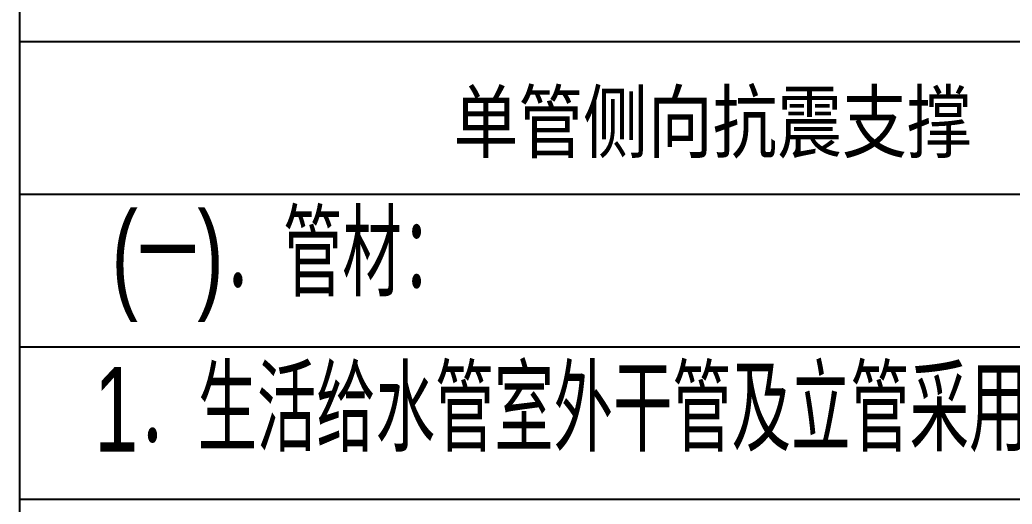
# Model space of a CAD drawing. Extents: x 1885024 to 3176456, y 18406040 to 18858640.
# Drawn here: x 2429003 to 2434856, y 18752137 to 18754994 of the extents above; entities that cross this region are included whole.
import ezdxf
from ezdxf.enums import TextEntityAlignment as Align

# ---------------------------------------------------------------- set-up
doc = ezdxf.new("R2010")
doc.units = 0
doc.header["$LTSCALE"] = 1000
doc.header["$MEASUREMENT"] = 0
for name, color, linetype in [('JZ_0', 7, 'Continuous'), ('JZ_TEXT', 42, 'Continuous'), ('图框', 6, 'Continuous')]:
    doc.layers.add(name, color=color, linetype=linetype)
doc.styles.add('gps_hz', font='hztxt_e.shx', dxfattribs={"width": 0.7, "bigfont": 'hztxt.shx'})
doc.styles.add('TITXV', font='')
doc.styles.get('TITXV').set_extended_font_data('SimSun')

msp = doc.modelspace()

# ---------------------------------------------------------------- linework, layer by layer
at = {"layer": 'JZ_0', "color": 8}
for p, q in [((2429003.2, 18717965.8), (2429003.2, 18769265.8)), ((2429003.2, 18754865.8), (2448733.1, 18754865.8)), ((2429003.2, 18753965.8), (2448733.1, 18753965.8)), ((2429003.2, 18753065.8), (2448733.1, 18753065.8)), ((2429003.2, 18752165.8), (2448733.1, 18752165.8))]:
    msp.add_line(p, q, dxfattribs=at)

# ---------------------------------------------------------------- texts
at = {"layer": 'JZ_TEXT', "style": 'gps_hz', "width": 0.7}
for s, p in [('(一)．管材：', (2429544, 18753361.6)), ('1．生活给水管室外干管及立管采用钢塑复合管,DN<=65采用丝扣连接，DN>=80卡箍连接;', (2429441.5, 18752446.6))]:
    msp.add_text(s, height=500, dxfattribs=at).set_placement(p)
at = {"layer": '图框', "style": 'TITXV', "width": 0.8}
msp.add_text('单管侧向抗震支撑', height=350, dxfattribs=at).set_placement((2433089.2, 18754398.2), align=Align.MIDDLE)

doc.saveas('drawing.dxf')
